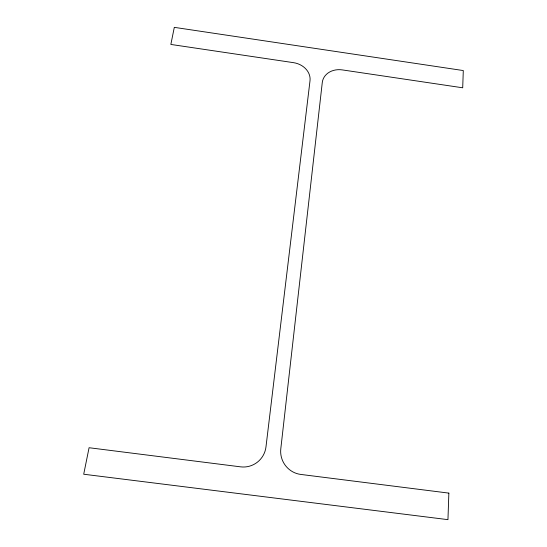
<?xml version="1.0" encoding="UTF-8"?>
<svg xmlns="http://www.w3.org/2000/svg" width="547" height="547" viewBox="0 0 547 547"><rect width="100%" height="100%" fill="white"/><g stroke="black" fill="none" stroke-linecap="round" stroke-linejoin="round"><path stroke-width="0.82" d="M448.861 493.114L447.952 519.65L83.705 474.228L89.079 447.726L240.612 466.844A22.735 22.584 -66.8 0 0 265.972 446.926L310.012 80.737A18.742 15.603 10.5 0 0 293.513 62.659L170.849 44.437L174.308 27.35L463.295 70.556L462.707 87.793L342.306 69.907A18.673 15.535 14.2 0 0 322.272 82.549L280.796 448.813A22.844 22.256 61.8 0 0 300.754 474.427L448.861 493.114"/></g></svg>
